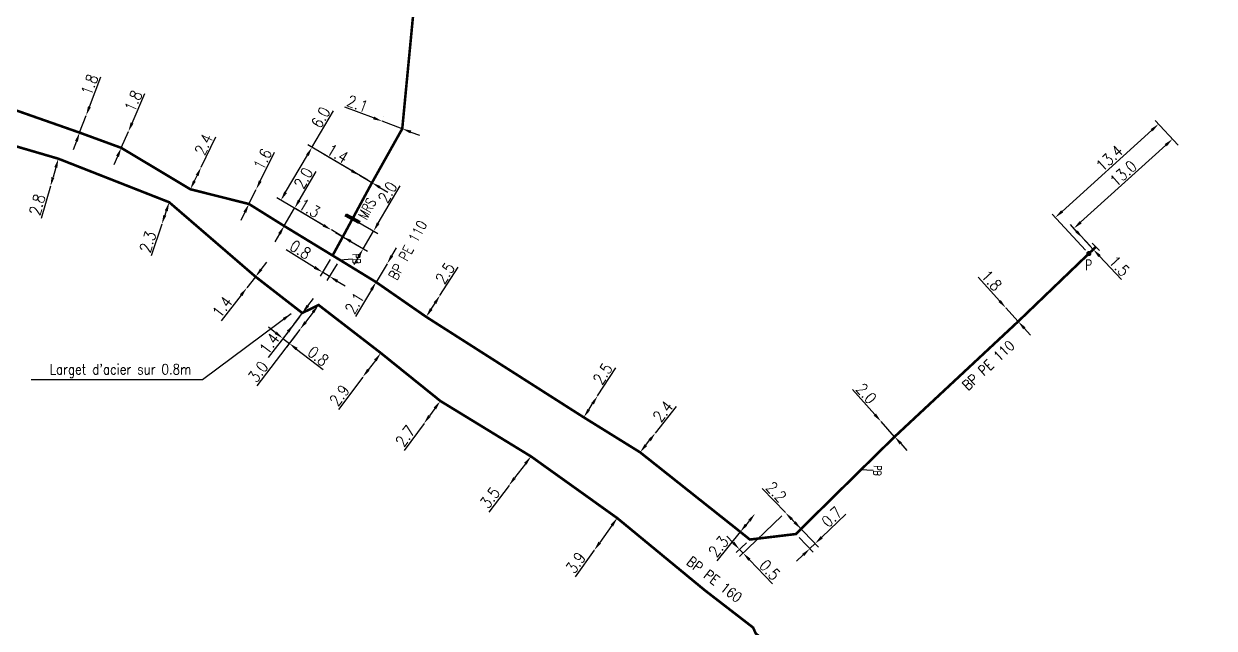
# Model space of a CAD drawing. Header units: millimetres. Extents: x 185000 to 186000, y 127990 to 129010.
# Drawn here: x 185280.4 to 185396.8, y 128293.4 to 128352.5 of the extents above; entities that cross this region are included whole.
import ezdxf
from ezdxf.enums import TextEntityAlignment as Align

# ---------------------------------------------------------------- set-up
doc = ezdxf.new("R2010")
doc.units = ezdxf.units.MM
doc.header["$PDMODE"] = 34
doc.linetypes.add('L_25_PE', pattern=[2000, 1000, 1000])
doc.layers.get('0').update_dxf_attribs({"linetype": 'CONTINUOUS'})
doc.layers.get('DEFPOINTS').update_dxf_attribs({"linetype": 'CONTINUOUS'})
for name, color, linetype in [('L_150', 1, 'CONTINUOUS'), ('L_300', 7, 'CONTINUOUS'), ('L_340', 7, 'CONTINUOUS')]:
    doc.layers.add(name, color=color, linetype=linetype)
doc.styles.add('G_ROMANS', font='ROMANS.SHX', dxfattribs={"width": 0.75})
doc.styles.get("Standard").update_dxf_attribs({"font": 'romans.shx', "width": 0.85})
doc.dimstyles.get("Standard").update_dxf_attribs({"dimtxt": 1.5, "dimasz": 1.2, "dimexe": 0.625, "dimexo": 0.625, "dimgap": 0.25, "dimtad": 1, "dimdec": 1, "dimzin": 0, "dimdsep": 46, "dimtxsty": 'Standard', "dimcen": -0.5, "dimadec": 0, "dimazin": 0, "dimtfac": 1, "dimtdec": 1, "dimtmove": 0, "dimatfit": 3, "dimfxl": 0, "dimtolj": 1, "dimtzin": 0, "dimarcsym": 0})

# ---------------------------------------------------------------- blocks, each defined once
blk = doc.blocks.new('L_340_13')
at = {"color": 0, "linetype": 'Continuous', "flags": 128}
blk.add_lwpolyline([(0, 0), (0, 1.25)], dxfattribs=at)
at = {"color": 0, "linetype": 'Continuous', "style": 'G_ROMANS', "width": 0.75}
blk.add_text('PB', height=0.75, dxfattribs=at).set_placement((0, 1.66), align=Align.MIDDLE)
at = {"color": 0, "linetype": 'Continuous', "width": 0.75, "flags": 3}
for tag, p in [('DEF_LEG', (0, -10)), ('DEF_COUP', (0, -12.5)), ('DEF_TYPE', (0, -15))]:
    blk.add_attdef(tag, text='', height=1.2, dxfattribs=at).set_placement(p, align=Align.MIDDLE)
blk = doc.blocks.new('*D411')
at = {"layer": 'DEFPOINTS', "color": 0, "linetype": 'Continuous', "transparency": 16777216}
for p in [(185364.18, 128313.64), (185364.18, 128313.64), (185365.51, 128312.15)]:
    blk.add_point(p, dxfattribs=at)
at = {"layer": 'L_150', "color": 0, "linetype": 'Continuous', "lineweight": -2, "transparency": 16777216}
for p, q in [((185363.58, 128314.31), (185361.39, 128316.76)), ((185365.51, 128312.15), (185364.18, 128313.64)), ((185366.11, 128311.48), (185366.71, 128310.81))]:
    blk.add_line(p, q, dxfattribs=at)
at = {"layer": 'L_150', "color": 0, "linetype": 'Continuous', "transparency": 16777216}
for points in [[(185363.69, 128314.41), (185363.46, 128314.21), (185364.18, 128313.64)], [(185366.22, 128311.58), (185366, 128311.38), (185365.51, 128312.15)]]:
    blk.add_solid(points, dxfattribs=at)
at = {"layer": 'L_150', "color": 0, "linetype": 'Continuous', "transparency": 16777216, "insert": (185362.74, 128316.37), "char_height": 1.125, "attachment_point": 5, "rotation": 311.8005}
blk.add_mtext('\\A1;2.0', dxfattribs=at)
blk = doc.blocks.new('*D412')
at = {"layer": 'DEFPOINTS', "color": 0, "linetype": 'Continuous', "transparency": 16777216}
for p in [(185342.11, 128312.5), (185342.11, 128312.5), (185340.62, 128310.62)]:
    blk.add_point(p, dxfattribs=at)
at = {"layer": 'L_150', "color": 0, "linetype": 'Continuous', "lineweight": -2, "transparency": 16777216}
for p, q in [((185342.11, 128312.5), (185344.18, 128315.1)), ((185341.18, 128311.33), (185341.55, 128311.8))]:
    blk.add_line(p, q, dxfattribs=at)
at = {"layer": 'L_150', "color": 0, "linetype": 'Continuous', "transparency": 16777216}
for points in [[(185341.43, 128311.89), (185341.67, 128311.7), (185342.11, 128312.5)], [(185341.06, 128311.42), (185341.3, 128311.23), (185340.62, 128310.62)]]:
    blk.add_solid(points, dxfattribs=at)
at = {"layer": 'L_150', "color": 0, "linetype": 'Continuous', "transparency": 16777216, "insert": (185342.84, 128314.62), "char_height": 1.125, "attachment_point": 5, "rotation": 51.5061}
blk.add_mtext('\\A1;2.4', dxfattribs=at)
blk = doc.blocks.new('*D413')
at = {"layer": 'DEFPOINTS', "color": 0, "linetype": 'Continuous', "transparency": 16777216}
for p in [(185336.46, 128316.14), (185336.46, 128316.14), (185335.11, 128314.04)]:
    blk.add_point(p, dxfattribs=at)
at = {"layer": 'L_150', "color": 0, "linetype": 'Continuous', "lineweight": -2, "transparency": 16777216}
for p, q in [((185336.46, 128316.14), (185338.24, 128318.89)), ((185335.6, 128314.79), (185335.98, 128315.38))]:
    blk.add_line(p, q, dxfattribs=at)
at = {"layer": 'L_150', "color": 0, "linetype": 'Continuous', "transparency": 16777216}
for points in [[(185335.85, 128315.46), (185336.1, 128315.3), (185336.46, 128316.14)], [(185335.47, 128314.87), (185335.72, 128314.71), (185335.11, 128314.04)]]:
    blk.add_solid(points, dxfattribs=at)
at = {"layer": 'L_150', "color": 0, "linetype": 'Continuous', "transparency": 16777216, "insert": (185336.96, 128318.3), "char_height": 1.125, "attachment_point": 5, "rotation": 57.2131}
blk.add_mtext('\\A1;2.5', dxfattribs=at)
blk = doc.blocks.new('*D414')
at = {"layer": 'DEFPOINTS', "color": 0, "linetype": 'Continuous', "transparency": 16777216}
for p in [(185321.05, 128325.97), (185321.05, 128325.97), (185319.7, 128323.87)]:
    blk.add_point(p, dxfattribs=at)
at = {"layer": 'L_150', "color": 0, "linetype": 'Continuous', "lineweight": -2, "transparency": 16777216}
for p, q in [((185321.05, 128325.97), (185322.83, 128328.73)), ((185320.19, 128324.63), (185320.57, 128325.22))]:
    blk.add_line(p, q, dxfattribs=at)
at = {"layer": 'L_150', "color": 0, "linetype": 'Continuous', "transparency": 16777216}
for points in [[(185320.44, 128325.3), (185320.69, 128325.13), (185321.05, 128325.97)], [(185320.06, 128324.71), (185320.32, 128324.55), (185319.7, 128323.87)]]:
    blk.add_solid(points, dxfattribs=at)
at = {"layer": 'L_150', "color": 0, "linetype": 'Continuous', "transparency": 16777216, "insert": (185321.55, 128328.14), "char_height": 1.125, "attachment_point": 5, "rotation": 57.2752}
blk.add_mtext('\\A1;2.5', dxfattribs=at)
blk = doc.blocks.new('*D418')
at = {"layer": 'DEFPOINTS', "color": 0, "linetype": 'Continuous', "transparency": 16777216}
for p in [(185315.38, 128342.98), (185315.39, 128343.01), (185317.35, 128342.24)]:
    blk.add_point(p, dxfattribs=at)
at = {"layer": 'L_150', "color": 0, "linetype": 'Continuous', "lineweight": -2, "transparency": 16777216}
for p, q in [((185314.55, 128343.33), (185311.74, 128344.39)), ((185315.55, 128343.42), (185315.56, 128343.45)), ((185317.36, 128342.27), (185315.39, 128343.01)), ((185317.51, 128342.68), (185317.52, 128342.7)), ((185318.2, 128341.95), (185319.04, 128341.63))]:
    blk.add_line(p, q, dxfattribs=at)
at = {"layer": 'L_150', "color": 0, "linetype": 'Continuous', "transparency": 16777216}
for points in [[(185314.6, 128343.47), (185314.5, 128343.19), (185315.39, 128343.01)], [(185318.25, 128342.09), (185318.15, 128341.81), (185317.36, 128342.27)]]:
    blk.add_solid(points, dxfattribs=at)
at = {"layer": 'L_150', "color": 0, "linetype": 'Continuous', "transparency": 16777216, "insert": (185312.99, 128344.72), "char_height": 1.125, "attachment_point": 5, "rotation": 339.3078}
blk.add_mtext('\\A1;2.1', dxfattribs=at)
blk = doc.blocks.new('*D458')
at = {"layer": 'DEFPOINTS', "color": 0, "linetype": 'Continuous', "transparency": 16777216}
for p in [(185286.45, 128343.57), (185286.45, 128343.57), (185285.81, 128341.89)]:
    blk.add_point(p, dxfattribs=at)
at = {"layer": 'L_150', "color": 0, "linetype": 'Continuous', "lineweight": -2, "transparency": 16777216}
for p, q in [((185286.77, 128344.42), (185287.87, 128347.36)), ((185285.81, 128341.89), (185286.45, 128343.57)), ((185285.5, 128341.05), (185285.18, 128340.2))]:
    blk.add_line(p, q, dxfattribs=at)
at = {"layer": 'L_150', "color": 0, "linetype": 'Continuous', "transparency": 16777216}
for points in [[(185286.63, 128344.47), (185286.91, 128344.36), (185286.45, 128343.57)], [(185285.36, 128341.1), (185285.64, 128340.99), (185285.81, 128341.89)]]:
    blk.add_solid(points, dxfattribs=at)
at = {"layer": 'L_150', "color": 0, "linetype": 'Continuous', "transparency": 16777216, "insert": (185286.78, 128346.57), "char_height": 1.125, "attachment_point": 5, "rotation": 69.3411}
blk.add_mtext('\\A1;1.8', dxfattribs=at)
blk = doc.blocks.new('*D459')
at = {"layer": 'DEFPOINTS', "color": 0, "linetype": 'Continuous', "transparency": 16777216}
for p in [(185290.58, 128342), (185290.58, 128342), (185289.88, 128340.4)]:
    blk.add_point(p, dxfattribs=at)
at = {"layer": 'L_150', "color": 0, "linetype": 'Continuous', "lineweight": -2, "transparency": 16777216}
for p, q in [((185290.94, 128342.83), (185292.2, 128345.71)), ((185289.88, 128340.4), (185290.58, 128342)), ((185289.52, 128339.57), (185289.16, 128338.75))]:
    blk.add_line(p, q, dxfattribs=at)
at = {"layer": 'L_150', "color": 0, "linetype": 'Continuous', "transparency": 16777216}
for points in [[(185290.8, 128342.89), (185291.08, 128342.77), (185290.58, 128342)], [(185289.38, 128339.63), (185289.66, 128339.51), (185289.88, 128340.4)]]:
    blk.add_solid(points, dxfattribs=at)
at = {"layer": 'L_150', "color": 0, "linetype": 'Continuous', "transparency": 16777216, "insert": (185291.06, 128344.98), "char_height": 1.125, "attachment_point": 5, "rotation": 66.4098}
blk.add_mtext('\\A1;1.8', dxfattribs=at)
blk = doc.blocks.new('*D460')
at = {"layer": 'DEFPOINTS', "color": 0, "linetype": 'Continuous', "transparency": 16777216}
for p in [(185303.07, 128336.34), (185303.07, 128336.34), (185302.37, 128334.91)]:
    blk.add_point(p, dxfattribs=at)
at = {"layer": 'L_150', "color": 0, "linetype": 'Continuous', "lineweight": -2, "transparency": 16777216}
for p, q in [((185303.47, 128337.15), (185304.87, 128339.97)), ((185302.37, 128334.91), (185303.07, 128336.34)), ((185301.97, 128334.1), (185301.57, 128333.29))]:
    blk.add_line(p, q, dxfattribs=at)
at = {"layer": 'L_150', "color": 0, "linetype": 'Continuous', "transparency": 16777216}
for points in [[(185303.34, 128337.21), (185303.61, 128337.08), (185303.07, 128336.34)], [(185301.83, 128334.17), (185302.1, 128334.03), (185302.37, 128334.91)]]:
    blk.add_solid(points, dxfattribs=at)
at = {"layer": 'L_150', "color": 0, "linetype": 'Continuous', "transparency": 16777216, "insert": (185303.7, 128339.29), "char_height": 1.125, "attachment_point": 5, "rotation": 63.704}
blk.add_mtext('\\A1;1.6', dxfattribs=at)
blk = doc.blocks.new('*D464')
at = {"layer": 'DEFPOINTS', "color": 0, "linetype": 'Continuous', "transparency": 16777216}
for p in [(185283.73, 128339.34), (185282.96, 128336.65), (185282.96, 128336.65)]:
    blk.add_point(p, dxfattribs=at)
at = {"layer": 'L_150', "color": 0, "linetype": 'Continuous', "lineweight": -2, "transparency": 16777216}
for p, q in [((185283.48, 128338.48), (185283.21, 128337.52)), ((185282.96, 128336.65), (185282.05, 128333.5))]:
    blk.add_line(p, q, dxfattribs=at)
at = {"layer": 'L_150', "color": 0, "linetype": 'Continuous', "transparency": 16777216}
for points in [[(185283.34, 128338.52), (185283.63, 128338.44), (185283.73, 128339.34)], [(185283.06, 128337.56), (185283.35, 128337.48), (185282.96, 128336.65)]]:
    blk.add_solid(points, dxfattribs=at)
at = {"layer": 'L_150', "color": 0, "linetype": 'Continuous', "transparency": 16777216, "insert": (185281.66, 128334.85), "char_height": 1.125, "attachment_point": 5, "rotation": 73.9582}
blk.add_mtext('\\A1;2.8', dxfattribs=at)
blk = doc.blocks.new('*D465')
at = {"layer": 'DEFPOINTS', "color": 0, "linetype": 'Continuous', "transparency": 16777216}
for p in [(185294.57, 128335.08), (185293.85, 128332.95), (185293.85, 128332.95)]:
    blk.add_point(p, dxfattribs=at)
at = {"layer": 'L_150', "color": 0, "linetype": 'Continuous', "lineweight": -2, "transparency": 16777216}
for p, q in [((185294.28, 128334.23), (185294.14, 128333.8)), ((185293.85, 128332.95), (185292.81, 128329.84))]:
    blk.add_line(p, q, dxfattribs=at)
at = {"layer": 'L_150', "color": 0, "linetype": 'Continuous', "transparency": 16777216}
for points in [[(185294.14, 128334.28), (185294.43, 128334.18), (185294.57, 128335.08)], [(185294, 128333.85), (185294.28, 128333.75), (185293.85, 128332.95)]]:
    blk.add_solid(points, dxfattribs=at)
at = {"layer": 'L_150', "color": 0, "linetype": 'Continuous', "transparency": 16777216, "insert": (185292.48, 128331.21), "char_height": 1.125, "attachment_point": 5, "rotation": 71.4295}
blk.add_mtext('\\A1;2.3', dxfattribs=at)
blk = doc.blocks.new('*D466')
at = {"layer": 'DEFPOINTS', "color": 0, "linetype": 'Continuous', "transparency": 16777216}
for p in [(185309.18, 128325.03), (185307.36, 128322.65), (185307.36, 128322.65)]:
    blk.add_point(p, dxfattribs=at)
at = {"layer": 'L_150', "color": 0, "linetype": 'Continuous', "lineweight": -2, "transparency": 16777216}
for p, q in [((185308.64, 128324.32), (185307.91, 128323.36)), ((185307.36, 128322.65), (185303.15, 128317.11))]:
    blk.add_line(p, q, dxfattribs=at)
at = {"layer": 'L_150', "color": 0, "linetype": 'Continuous', "transparency": 16777216}
for points in [[(185308.52, 128324.41), (185308.75, 128324.23), (185309.18, 128325.03)], [(185307.79, 128323.45), (185308.03, 128323.27), (185307.36, 128322.65)]]:
    blk.add_solid(points, dxfattribs=at)
at = {"layer": 'L_150', "color": 0, "linetype": 'Continuous', "transparency": 16777216, "insert": (185303.27, 128318.51), "char_height": 1.125, "attachment_point": 5, "rotation": 52.7272}
blk.add_mtext('\\A1;3.0', dxfattribs=at)
blk = doc.blocks.new('*D467')
at = {"layer": 'DEFPOINTS', "color": 0, "linetype": 'Continuous', "transparency": 16777216}
for p in [(185315.27, 128320.33), (185313.5, 128317.98), (185313.5, 128317.98)]:
    blk.add_point(p, dxfattribs=at)
at = {"layer": 'L_150', "color": 0, "linetype": 'Continuous', "lineweight": -2, "transparency": 16777216}
for p, q in [((185314.73, 128319.61), (185314.04, 128318.7)), ((185313.5, 128317.98), (185311.12, 128314.82))]:
    blk.add_line(p, q, dxfattribs=at)
at = {"layer": 'L_150', "color": 0, "linetype": 'Continuous', "transparency": 16777216}
for points in [[(185314.61, 128319.7), (185314.85, 128319.52), (185315.27, 128320.33)], [(185313.92, 128318.79), (185314.16, 128318.61), (185313.5, 128317.98)]]:
    blk.add_solid(points, dxfattribs=at)
at = {"layer": 'L_150', "color": 0, "linetype": 'Continuous', "transparency": 16777216, "insert": (185311.22, 128316.2), "char_height": 1.125, "attachment_point": 5, "rotation": 52.9761}
blk.add_mtext('\\A1;2.9', dxfattribs=at)
blk = doc.blocks.new('*D468')
at = {"layer": 'DEFPOINTS', "color": 0, "linetype": 'Continuous', "transparency": 16777216}
for p in [(185321.09, 128315.64), (185319.49, 128313.45), (185319.49, 128313.45)]:
    blk.add_point(p, dxfattribs=at)
at = {"layer": 'L_150', "color": 0, "linetype": 'Continuous', "lineweight": -2, "transparency": 16777216}
for p, q in [((185320.56, 128314.91), (185320.02, 128314.18)), ((185319.49, 128313.45), (185317.56, 128310.81))]:
    blk.add_line(p, q, dxfattribs=at)
at = {"layer": 'L_150', "color": 0, "linetype": 'Continuous', "transparency": 16777216}
for points in [[(185320.43, 128315), (185320.68, 128314.82), (185321.09, 128315.64)], [(185319.9, 128314.27), (185320.15, 128314.09), (185319.49, 128313.45)]]:
    blk.add_solid(points, dxfattribs=at)
at = {"layer": 'L_150', "color": 0, "linetype": 'Continuous', "transparency": 16777216, "insert": (185317.66, 128312.21), "char_height": 1.125, "attachment_point": 5, "rotation": 53.887}
blk.add_mtext('\\A1;2.7', dxfattribs=at)
blk = doc.blocks.new('*D469')
at = {"layer": 'DEFPOINTS', "color": 0, "linetype": 'Continuous', "transparency": 16777216}
for p in [(185338.38, 128304.19), (185336.14, 128301.06), (185336.14, 128301.06)]:
    blk.add_point(p, dxfattribs=at)
at = {"layer": 'L_150', "color": 0, "linetype": 'Continuous', "lineweight": -2, "transparency": 16777216}
for p, q in [((185337.86, 128303.46), (185336.67, 128301.79)), ((185336.14, 128301.06), (185334.26, 128298.44))]:
    blk.add_line(p, q, dxfattribs=at)
at = {"layer": 'L_150', "color": 0, "linetype": 'Continuous', "transparency": 16777216}
for points in [[(185337.74, 128303.55), (185337.98, 128303.37), (185338.38, 128304.19)], [(185336.54, 128301.88), (185336.79, 128301.71), (185336.14, 128301.06)]]:
    blk.add_solid(points, dxfattribs=at)
at = {"layer": 'L_150', "color": 0, "linetype": 'Continuous', "transparency": 16777216, "insert": (185334.33, 128299.82), "char_height": 1.125, "attachment_point": 5, "rotation": 54.3575}
blk.add_mtext('\\A1;3.9', dxfattribs=at)
blk = doc.blocks.new('*D470')
at = {"layer": 'DEFPOINTS', "color": 0, "linetype": 'Continuous', "transparency": 16777216}
for p in [(185329.95, 128310.22), (185327.8, 128307.39), (185327.8, 128307.39)]:
    blk.add_point(p, dxfattribs=at)
at = {"layer": 'L_150', "color": 0, "linetype": 'Continuous', "lineweight": -2, "transparency": 16777216}
for p, q in [((185329.4, 128309.51), (185328.34, 128308.11)), ((185327.8, 128307.39), (185325.82, 128304.78))]:
    blk.add_line(p, q, dxfattribs=at)
at = {"layer": 'L_150', "color": 0, "linetype": 'Continuous', "transparency": 16777216}
for points in [[(185329.28, 128309.6), (185329.52, 128309.41), (185329.95, 128310.22)], [(185328.22, 128308.2), (185328.46, 128308.02), (185327.8, 128307.39)]]:
    blk.add_solid(points, dxfattribs=at)
at = {"layer": 'L_150', "color": 0, "linetype": 'Continuous', "transparency": 16777216, "insert": (185325.94, 128306.18), "char_height": 1.125, "attachment_point": 5, "rotation": 52.7975}
blk.add_mtext('\\A1;3.5', dxfattribs=at)
blk = doc.blocks.new('*D503')
at = {"layer": 'DEFPOINTS', "color": 0, "linetype": 'Continuous', "transparency": 16777216}
for p in [(185392.68, 128341.26), (185393.56, 128340.31), (185384.93, 128330.47)]:
    blk.add_point(p, dxfattribs=at)
at = {"layer": 'L_340', "color": 0, "linetype": 'Continuous', "lineweight": -2, "transparency": 16777216}
for p, q in [((185393.25, 128340.65), (185392.36, 128341.6)), ((185383.7, 128333.13), (185392.02, 128340.66)), ((185384.62, 128330.82), (185382.71, 128332.87))]:
    blk.add_line(p, q, dxfattribs=at)
at = {"layer": 'L_340', "color": 0, "linetype": 'Continuous', "transparency": 16777216}
for points in [[(185391.92, 128340.77), (185392.12, 128340.54), (185392.68, 128341.26)], [(185383.6, 128333.24), (185383.8, 128333.01), (185383.03, 128332.52)]]:
    blk.add_solid(points, dxfattribs=at)
at = {"layer": 'L_340', "color": 0, "linetype": 'Continuous', "transparency": 16777216, "insert": (185387.86, 128337.9), "char_height": 1.125, "attachment_point": 5, "rotation": 42.1585}
blk.add_mtext('\\A1;13.0', dxfattribs=at)
blk = doc.blocks.new('*D504')
at = {"layer": 'DEFPOINTS', "color": 0, "linetype": 'Continuous', "transparency": 16777216}
for p in [(185376.38, 128324.75), (185376.38, 128324.75), (185377.59, 128323.42)]:
    blk.add_point(p, dxfattribs=at)
at = {"layer": 'L_150', "color": 0, "linetype": 'Continuous', "lineweight": -2, "transparency": 16777216}
for p, q in [((185375.78, 128325.42), (185373.68, 128327.76)), ((185377.59, 128323.42), (185376.38, 128324.75)), ((185378.19, 128322.75), (185378.79, 128322.08))]:
    blk.add_line(p, q, dxfattribs=at)
at = {"layer": 'L_150', "color": 0, "linetype": 'Continuous', "transparency": 16777216}
for points in [[(185375.89, 128325.52), (185375.67, 128325.32), (185376.38, 128324.75)], [(185378.3, 128322.85), (185378.08, 128322.65), (185377.59, 128323.42)]]:
    blk.add_solid(points, dxfattribs=at)
at = {"layer": 'L_150', "color": 0, "linetype": 'Continuous', "transparency": 16777216, "insert": (185374.99, 128327.43), "char_height": 1.125, "attachment_point": 5, "rotation": 311.9869}
blk.add_mtext('\\A1;1.8', dxfattribs=at)
blk = doc.blocks.new('*D816')
at = {"layer": 'DEFPOINTS', "color": 0, "linetype": 'Continuous', "transparency": 16777216}
for p in [(185315.88, 128329.07), (185315.88, 128329.07), (185314.8, 128327.27)]:
    blk.add_point(p, dxfattribs=at)
at = {"layer": 'L_150', "color": 0, "linetype": 'Continuous', "lineweight": -2, "transparency": 16777216}
for p, q in [((185316.34, 128329.85), (185316.81, 128330.62)), ((185315.88, 128329.07), (185314.8, 128327.27)), ((185314.34, 128326.5), (185312.79, 128323.92))]:
    blk.add_line(p, q, dxfattribs=at)
at = {"layer": 'L_150', "color": 0, "linetype": 'Continuous', "transparency": 16777216}
for points in [[(185316.21, 128329.92), (185316.47, 128329.77), (185315.88, 128329.07)], [(185314.21, 128326.58), (185314.47, 128326.42), (185314.8, 128327.27)]]:
    blk.add_solid(points, dxfattribs=at)
at = {"layer": 'L_150', "color": 0, "linetype": 'Continuous', "transparency": 16777216, "insert": (185312.69, 128325.21), "char_height": 1.125, "attachment_point": 5, "rotation": 59.064}
blk.add_mtext('\\A1;2.1', dxfattribs=at)
blk = doc.blocks.new('*D817')
at = {"layer": 'DEFPOINTS', "color": 0, "linetype": 'Continuous', "transparency": 16777216}
for p in [(185306.83, 128334.49), (185306.83, 128334.49), (185305.81, 128332.76)]:
    blk.add_point(p, dxfattribs=at)
at = {"layer": 'L_150', "color": 0, "linetype": 'Continuous', "lineweight": -2, "transparency": 16777216}
for p, q in [((185307.28, 128335.26), (185308.95, 128338.09)), ((185305.81, 128332.76), (185306.83, 128334.49)), ((185305.36, 128331.99), (185304.9, 128331.21))]:
    blk.add_line(p, q, dxfattribs=at)
at = {"layer": 'L_150', "color": 0, "linetype": 'Continuous', "transparency": 16777216}
for points in [[(185307.16, 128335.34), (185307.41, 128335.19), (185306.83, 128334.49)], [(185305.23, 128332.06), (185305.49, 128331.91), (185305.81, 128332.76)]]:
    blk.add_solid(points, dxfattribs=at)
at = {"layer": 'L_150', "color": 0, "linetype": 'Continuous', "transparency": 16777216, "insert": (185307.7, 128337.44), "char_height": 1.125, "attachment_point": 5, "rotation": 59.5169}
blk.add_mtext('\\A1;2.0', dxfattribs=at)
blk = doc.blocks.new('*D818')
at = {"layer": 'DEFPOINTS', "color": 0, "linetype": 'Continuous', "transparency": 16777216}
for p in [(185307.58, 128324.25), (185307.36, 128322.65), (185306.32, 128321.27)]:
    blk.add_point(p, dxfattribs=at)
at = {"layer": 'L_150', "color": 0, "linetype": 'Continuous', "lineweight": -2, "transparency": 16777216}
for p, q in [((185307.3, 128323.87), (185305.41, 128321.39)), ((185304.98, 128322.31), (185304.27, 128322.87)), ((185307.08, 128322.27), (185306.04, 128320.9)), ((185305.69, 128321.76), (185306.32, 128321.27)), ((185307.03, 128320.72), (185309.62, 128318.71))]:
    blk.add_line(p, q, dxfattribs=at)
at = {"layer": 'L_150', "color": 0, "linetype": 'Continuous', "transparency": 16777216}
for points in [[(185305.08, 128322.43), (185304.89, 128322.2), (185305.69, 128321.76)], [(185307.12, 128320.84), (185306.94, 128320.6), (185306.32, 128321.27)]]:
    blk.add_solid(points, dxfattribs=at)
at = {"layer": 'L_150', "color": 0, "linetype": 'Continuous', "transparency": 16777216, "insert": (185309.14, 128320.03), "char_height": 1.125, "attachment_point": 5, "rotation": 322.0967}
blk.add_mtext('\\A1;0.8', dxfattribs=at)
blk = doc.blocks.new('L_340_07')
at = {"color": 0, "linetype": 'Continuous', "const_width": 0.25, "flags": 128}
blk.add_lwpolyline([(0, 0), (0.35, 0)], dxfattribs=at)
at = {"color": 0, "linetype": 'Continuous', "flags": 128}
blk.add_lwpolyline([(0.35, -0.5), (0.35, 0.5)], dxfattribs=at)
at = {"color": 0, "linetype": 'Continuous', "width": 0.75, "flags": 3}
for tag, p in [('DEF_LEG', (0.72, -3.47)), ('DEF_COUP', (0.72, -5.97)), ('DEF_TYPE', (0.72, -8.47))]:
    blk.add_attdef(tag, text='', height=1.2, dxfattribs=at).set_placement(p, align=Align.MIDDLE)
blk = doc.blocks.new('*D54')
at = {"layer": 'DEFPOINTS', "color": 0, "linetype": 'Continuous', "transparency": 16777216}
for p in [(185391.32, 128342.73), (185393.56, 128340.31), (185384.5, 128330.06)]:
    blk.add_point(p, dxfattribs=at)
at = {"layer": 'L_300', "color": 0, "linetype": 'Continuous', "lineweight": -2, "transparency": 16777216}
for p, q in [((185381.89, 128334.19), (185390.65, 128342.13)), ((185393.25, 128340.65), (185391, 128343.07)), ((185384.18, 128330.4), (185380.9, 128333.93))]:
    blk.add_line(p, q, dxfattribs=at)
at = {"layer": 'L_300', "color": 0, "linetype": 'Continuous', "transparency": 16777216}
for points in [[(185390.55, 128342.24), (185390.75, 128342.02), (185391.32, 128342.73)], [(185381.79, 128334.3), (185381.99, 128334.08), (185381.22, 128333.59)]]:
    blk.add_solid(points, dxfattribs=at)
at = {"layer": 'L_300', "color": 0, "linetype": 'Continuous', "transparency": 16777216, "insert": (185386.51, 128339.39), "char_height": 1.125, "attachment_point": 5, "rotation": 42.1585}
blk.add_mtext('\\A1;13.4', dxfattribs=at)
blk = doc.blocks.new('L_300_12')
at = {"color": 0, "linetype": 'Continuous', "const_width": 0.248, "flags": 128}
blk.add_lwpolyline([(-0.13, 0, 1), (0.13, 0, 1)], format="xyb", close=True, dxfattribs=at)
at = {"linetype": 'Continuous', "style": 'G_ROMANS', "width": 0.75}
blk.add_attdef('P', text='', height=1, dxfattribs=at).set_placement((0, 1.33), align=Align.MIDDLE_CENTER)
at = {"color": 0, "linetype": 'Continuous', "width": 0.75, "flags": 3}
for tag, p in [('DEF_LEG', (0, -5)), ('DEF_COUP', (0, -7.5)), ('DEF_TYPE', (0, -10))]:
    blk.add_attdef(tag, text='', height=1.2, dxfattribs=at).set_placement(p, align=Align.MIDDLE)
blk = doc.blocks.new('*D295')
at = {"layer": 'DEFPOINTS', "color": 0, "linetype": 'Continuous', "transparency": 16777216}
for p in [(185297.69, 128338.5), (185297.69, 128338.5), (185296.64, 128336.35)]:
    blk.add_point(p, dxfattribs=at)
at = {"layer": 'L_150', "color": 0, "linetype": 'Continuous', "lineweight": -2, "transparency": 16777216}
for p, q in [((185297.69, 128338.5), (185299.14, 128341.49)), ((185297.03, 128337.16), (185297.29, 128337.7))]:
    blk.add_line(p, q, dxfattribs=at)
at = {"layer": 'L_150', "color": 0, "linetype": 'Continuous', "transparency": 16777216}
for points in [[(185297.16, 128337.76), (185297.43, 128337.63), (185297.69, 128338.5)], [(185296.9, 128337.22), (185297.17, 128337.09), (185296.64, 128336.35)]]:
    blk.add_solid(points, dxfattribs=at)
at = {"layer": 'L_150', "color": 0, "linetype": 'Continuous', "transparency": 16777216, "insert": (185297.94, 128340.73), "char_height": 1.125, "attachment_point": 5, "rotation": 64.048}
blk.add_mtext('\\A1;2.4', dxfattribs=at)
blk = doc.blocks.new('*D296')
at = {"layer": 'DEFPOINTS', "color": 0, "linetype": 'Continuous', "transparency": 16777216}
for p in [(185314.4, 128336.99), (185305.49, 128335.27), (185310.43, 128332.37)]:
    blk.add_point(p, dxfattribs=at)
at = {"layer": 'L_150', "color": 0, "linetype": 'Continuous', "lineweight": -2, "transparency": 16777216}
for p, q in [((185308.53, 128340.45), (185310.63, 128344.01)), ((185305.95, 128336.05), (185308.08, 128339.67)), ((185314, 128337.23), (185308.13, 128340.68)), ((185310.02, 128332.61), (185305.09, 128335.51))]:
    blk.add_line(p, q, dxfattribs=at)
at = {"layer": 'L_150', "color": 0, "linetype": 'Continuous', "transparency": 16777216}
for points in [[(185307.95, 128339.75), (185308.21, 128339.59), (185308.53, 128340.45)], [(185305.82, 128336.13), (185306.08, 128335.97), (185305.49, 128335.27)]]:
    blk.add_solid(points, dxfattribs=at)
at = {"layer": 'L_150', "color": 0, "linetype": 'Continuous', "transparency": 16777216, "insert": (185309.39, 128343.38), "char_height": 1.125, "attachment_point": 5, "rotation": 59.5169}
blk.add_mtext('\\A1;6.0', dxfattribs=at)
blk = doc.blocks.new('*D297')
at = {"layer": 'DEFPOINTS', "color": 0, "linetype": 'Continuous', "transparency": 16777216}
for p in [(185313.19, 128337.7), (185313.19, 128337.7), (185314.4, 128336.99)]:
    blk.add_point(p, dxfattribs=at)
at = {"layer": 'L_150', "color": 0, "linetype": 'Continuous', "lineweight": -2, "transparency": 16777216}
for p, q in [((185312.42, 128338.16), (185309.67, 128339.78)), ((185314.4, 128336.99), (185313.19, 128337.7)), ((185315.18, 128336.53), (185315.95, 128336.08))]:
    blk.add_line(p, q, dxfattribs=at)
at = {"layer": 'L_150', "color": 0, "linetype": 'Continuous', "transparency": 16777216}
for points in [[(185312.49, 128338.29), (185312.34, 128338.03), (185313.19, 128337.7)], [(185315.25, 128336.66), (185315.1, 128336.41), (185314.4, 128336.99)]]:
    blk.add_solid(points, dxfattribs=at)
at = {"layer": 'L_150', "color": 0, "linetype": 'Continuous', "transparency": 16777216, "insert": (185311.04, 128339.84), "char_height": 1.125, "attachment_point": 5, "rotation": 329.5169}
blk.add_mtext('\\A1;1.4', dxfattribs=at)
blk = doc.blocks.new('*D298')
at = {"layer": 'DEFPOINTS', "color": 0, "linetype": 'Continuous', "transparency": 16777216}
for p in [(185310.43, 128332.37), (185310.43, 128332.37), (185311.55, 128331.71)]:
    blk.add_point(p, dxfattribs=at)
at = {"layer": 'L_150', "color": 0, "linetype": 'Continuous', "lineweight": -2, "transparency": 16777216}
for p, q in [((185309.65, 128332.82), (185306.94, 128334.42)), ((185311.55, 128331.71), (185310.43, 128332.37)), ((185312.32, 128331.25), (185313.1, 128330.8))]:
    blk.add_line(p, q, dxfattribs=at)
at = {"layer": 'L_150', "color": 0, "linetype": 'Continuous', "transparency": 16777216}
for points in [[(185309.73, 128332.95), (185309.58, 128332.7), (185310.43, 128332.37)], [(185312.4, 128331.38), (185312.25, 128331.12), (185311.55, 128331.71)]]:
    blk.add_solid(points, dxfattribs=at)
at = {"layer": 'L_150', "color": 0, "linetype": 'Continuous', "transparency": 16777216, "insert": (185308.29, 128334.5), "char_height": 1.125, "attachment_point": 5, "rotation": 329.5169}
blk.add_mtext('\\A1;1.3', dxfattribs=at)
blk = doc.blocks.new('*D299')
at = {"layer": 'DEFPOINTS', "color": 0, "linetype": 'Continuous', "transparency": 16777216}
for p in [(185312.5, 128333.47), (185310.43, 128332.37), (185313.54, 128330.53)]:
    blk.add_point(p, dxfattribs=at)
at = {"layer": 'L_340', "color": 0, "linetype": 'Continuous', "lineweight": -2, "transparency": 16777216}
for p, q in [((185315.01, 128333.03), (185317.17, 128336.69)), ((185312.9, 128333.23), (185314.96, 128332.02)), ((185310.83, 128332.13), (185313.95, 128330.3)), ((185313.54, 128330.53), (185314.56, 128332.26)), ((185313.09, 128329.76), (185312.63, 128328.98))]:
    blk.add_line(p, q, dxfattribs=at)
at = {"layer": 'L_340', "color": 0, "linetype": 'Continuous', "transparency": 16777216}
for points in [[(185314.88, 128333.11), (185315.14, 128332.96), (185314.56, 128332.26)], [(185312.96, 128329.83), (185313.21, 128329.68), (185313.54, 128330.53)]]:
    blk.add_solid(points, dxfattribs=at)
at = {"layer": 'L_340', "color": 0, "linetype": 'Continuous', "transparency": 16777216, "insert": (185315.92, 128336.05), "char_height": 1.125, "attachment_point": 5, "rotation": 59.5169}
blk.add_mtext('\\A1;2.0', dxfattribs=at)
blk = doc.blocks.new('L_340_18')
at = {"linetype": 'Continuous'}
blk.add_hatch(color=0, dxfattribs=at).paths.add_polyline_path([(0.12, 0.75), (-0.12, 0.75), (-0.12, -0.75), (0.12, -0.75)])
at = {"color": 0, "linetype": 'Continuous'}
blk.add_lwpolyline([(-0.12, 0.75), (0.12, 0.75), (0.12, -0.75), (-0.12, -0.75)], close=True, dxfattribs=at)
at = {"color": 0, "linetype": 'Continuous', "width": 0.75}
for tag, height, flags, p in [('MRS', 1, 8, (0, 2.18)), ('DEF_LEG', 1.2, 3, (0, -5)), ('DEF_COUP', 1.2, 3, (0, -7.5)), ('DEF_TYPE', 1.2, 3, (0, -10))]:
    blk.add_attdef(tag, text='', height=height, dxfattribs=dict(at, flags=flags)).set_placement(p, align=Align.MIDDLE)
blk = doc.blocks.new('*D300')
at = {"layer": 'DEFPOINTS', "color": 0, "linetype": 'Continuous', "transparency": 16777216}
for p in [(185310.55, 128329.87), (185311.24, 128329.45), (185309.56, 128328.24)]:
    blk.add_point(p, dxfattribs=at)
at = {"layer": 'L_340', "color": 0, "linetype": 'Continuous', "lineweight": -2, "transparency": 16777216}
for p, q in [((185308.79, 128328.71), (185306, 128330.42)), ((185310.31, 128329.47), (185309.32, 128327.84)), ((185310.24, 128327.83), (185309.56, 128328.24)), ((185310.99, 128329.05), (185310, 128327.43)), ((185311.01, 128327.36), (185311.78, 128326.89))]:
    blk.add_line(p, q, dxfattribs=at)
at = {"layer": 'L_340', "color": 0, "linetype": 'Continuous', "transparency": 16777216}
for points in [[(185308.87, 128328.84), (185308.71, 128328.58), (185309.56, 128328.24)], [(185311.09, 128327.49), (185310.93, 128327.23), (185310.24, 128327.83)]]:
    blk.add_solid(points, dxfattribs=at)
at = {"layer": 'L_340', "color": 0, "linetype": 'Continuous', "transparency": 16777216, "insert": (185307.4, 128330.44), "char_height": 1.125, "attachment_point": 5, "rotation": 328.5813}
blk.add_mtext('\\A1;0.8', dxfattribs=at)
blk = doc.blocks.new('*D305')
at = {"layer": 'DEFPOINTS', "color": 0, "linetype": 'Continuous', "transparency": 16777216}
for p in [(185351.87, 128304.63), (185351.87, 128304.63), (185350.42, 128302.84)]:
    blk.add_point(p, dxfattribs=at)
at = {"layer": 'L_150', "color": 0, "linetype": 'Continuous', "lineweight": -2, "transparency": 16777216}
for p, q in [((185351.3, 128303.93), (185350.99, 128303.54)), ((185350.42, 128302.84), (185348.11, 128300.01))]:
    blk.add_line(p, q, dxfattribs=at)
at = {"layer": 'L_150', "color": 0, "linetype": 'Continuous', "transparency": 16777216}
for points in [[(185350.87, 128303.64), (185351.1, 128303.45), (185350.42, 128302.84)], [(185351.19, 128304.02), (185351.42, 128303.84), (185351.87, 128304.63)]]:
    blk.add_solid(points, dxfattribs=at)
at = {"layer": 'L_150', "color": 0, "linetype": 'Continuous', "transparency": 16777216, "insert": (185348.28, 128301.41), "char_height": 1.125, "attachment_point": 5, "rotation": 50.8345}
blk.add_mtext('\\A1;2.3', dxfattribs=at)
blk = doc.blocks.new('*D306')
at = {"layer": 'DEFPOINTS', "color": 0, "linetype": 'Continuous', "transparency": 16777216}
for p in [(185354.83, 128304.72), (185351.35, 128302.09), (185350.34, 128301.13)]:
    blk.add_point(p, dxfattribs=at)
at = {"layer": 'L_150', "color": 0, "linetype": 'Continuous', "lineweight": -2, "transparency": 16777216}
for p, q in [((185354.49, 128304.4), (185350.35, 128300.44)), ((185349.72, 128301.78), (185349.1, 128302.43)), ((185351.01, 128301.77), (185350, 128300.81)), ((185350.34, 128301.13), (185350.69, 128300.77)), ((185351.31, 128300.12), (185353.57, 128297.75))]:
    blk.add_line(p, q, dxfattribs=at)
at = {"layer": 'L_150', "color": 0, "linetype": 'Continuous', "transparency": 16777216}
for points in [[(185349.83, 128301.88), (185349.61, 128301.68), (185350.34, 128301.13)], [(185351.42, 128300.22), (185351.2, 128300.01), (185350.69, 128300.77)]]:
    blk.add_solid(points, dxfattribs=at)
at = {"layer": 'L_150', "color": 0, "linetype": 'Continuous', "transparency": 16777216, "insert": (185353.3, 128299.12), "char_height": 1.125, "attachment_point": 5, "rotation": 313.6772}
blk.add_mtext('\\A1;0.5', dxfattribs=at)
blk = doc.blocks.new('*D307')
at = {"layer": 'DEFPOINTS', "color": 0, "linetype": 'Continuous', "transparency": 16777216}
for p in [(185354.83, 128304.72), (185354.83, 128304.72), (185356.35, 128303.13)]:
    blk.add_point(p, dxfattribs=at)
at = {"layer": 'L_150', "color": 0, "linetype": 'Continuous', "lineweight": -2, "transparency": 16777216}
for p, q in [((185354.83, 128304.72), (185352.57, 128307.09)), ((185355.73, 128303.78), (185355.45, 128304.07))]:
    blk.add_line(p, q, dxfattribs=at)
at = {"layer": 'L_150', "color": 0, "linetype": 'Continuous', "transparency": 16777216}
for points in [[(185355.56, 128304.17), (185355.34, 128303.97), (185354.83, 128304.72)], [(185355.84, 128303.88), (185355.62, 128303.68), (185356.35, 128303.13)]]:
    blk.add_solid(points, dxfattribs=at)
at = {"layer": 'L_150', "color": 0, "linetype": 'Continuous', "transparency": 16777216, "insert": (185353.93, 128306.75), "char_height": 1.125, "attachment_point": 5, "rotation": 313.6772}
blk.add_mtext('\\A1;2.2', dxfattribs=at)
blk = doc.blocks.new('*D308')
at = {"layer": 'DEFPOINTS', "color": 0, "linetype": 'Continuous', "transparency": 16777216}
for p in [(185354.83, 128304.72), (185355.86, 128302.63), (185357.73, 128301.69)]:
    blk.add_point(p, dxfattribs=at)
at = {"layer": 'L_150', "color": 0, "linetype": 'Continuous', "lineweight": -2, "transparency": 16777216}
for p, q in [((185355.15, 128304.38), (185358.05, 128301.35)), ((185358.38, 128302.31), (185360.75, 128304.57)), ((185356.18, 128302.29), (185357.54, 128300.87)), ((185357.22, 128301.2), (185357.73, 128301.69)), ((185356.57, 128300.58), (185355.92, 128299.96))]:
    blk.add_line(p, q, dxfattribs=at)
at = {"layer": 'L_150', "color": 0, "linetype": 'Continuous', "transparency": 16777216}
for points in [[(185358.27, 128302.42), (185358.48, 128302.2), (185357.73, 128301.69)], [(185356.47, 128300.69), (185356.67, 128300.47), (185357.22, 128301.2)]]:
    blk.add_solid(points, dxfattribs=at)
at = {"layer": 'L_150', "color": 0, "linetype": 'Continuous', "transparency": 16777216, "insert": (185359.37, 128304.3), "char_height": 1.125, "attachment_point": 5, "rotation": 43.6772}
blk.add_mtext('\\A1;0.7', dxfattribs=at)
blk = doc.blocks.new('*D309')
at = {"layer": 'DEFPOINTS', "color": 0, "linetype": 'Continuous', "transparency": 16777216}
for p in [(185383.91, 128331.57), (185383.91, 128331.57), (185384.93, 128330.47)]:
    blk.add_point(p, dxfattribs=at)
at = {"layer": 'L_340', "color": 0, "linetype": 'Continuous', "lineweight": -2, "transparency": 16777216}
for p, q in [((185383.3, 128332.23), (185382.69, 128332.89)), ((185383.91, 128331.57), (185384.93, 128330.47)), ((185385.55, 128329.81), (185387.69, 128327.51))]:
    blk.add_line(p, q, dxfattribs=at)
at = {"layer": 'L_340', "color": 0, "linetype": 'Continuous', "transparency": 16777216}
for points in [[(185383.41, 128332.33), (185383.19, 128332.13), (185383.91, 128331.57)], [(185385.66, 128329.92), (185385.44, 128329.71), (185384.93, 128330.47)]]:
    blk.add_solid(points, dxfattribs=at)
at = {"layer": 'L_340', "color": 0, "linetype": 'Continuous', "transparency": 16777216, "insert": (185387.47, 128328.84), "char_height": 1.125, "attachment_point": 5, "rotation": 312.8842}
blk.add_mtext('\\A1;1.5', dxfattribs=at)
blk = doc.blocks.new('*D311')
at = {"layer": 'DEFPOINTS', "color": 0, "linetype": 'Continuous', "transparency": 16777216}
for p in [(185307.58, 128324.25), (185306.74, 128323.13), (185306.74, 128323.13)]:
    blk.add_point(p, dxfattribs=at)
at = {"layer": 'L_150', "color": 0, "linetype": 'Continuous', "lineweight": -2, "transparency": 16777216}
for p, q in [((185308.13, 128324.96), (185308.67, 128325.68)), ((185307.58, 128324.25), (185306.74, 128323.13)), ((185306.19, 128322.42), (185304.26, 128319.88))]:
    blk.add_line(p, q, dxfattribs=at)
at = {"layer": 'L_150', "color": 0, "linetype": 'Continuous', "transparency": 16777216}
for points in [[(185308.01, 128325.05), (185308.25, 128324.87), (185307.58, 128324.25)], [(185306.07, 128322.51), (185306.31, 128322.33), (185306.74, 128323.13)]]:
    blk.add_solid(points, dxfattribs=at)
at = {"layer": 'L_150', "color": 0, "linetype": 'Continuous', "transparency": 16777216, "insert": (185304.36, 128321.24), "char_height": 1.125, "attachment_point": 5, "rotation": 52.7272}
blk.add_mtext('\\A1;1.4', dxfattribs=at)
blk = doc.blocks.new('*D312')
at = {"layer": 'DEFPOINTS', "color": 0, "linetype": 'Continuous', "transparency": 16777216}
for p in [(185303.01, 128327.8), (185302.15, 128326.7), (185302.15, 128326.7)]:
    blk.add_point(p, dxfattribs=at)
at = {"layer": 'L_150', "color": 0, "linetype": 'Continuous', "lineweight": -2, "transparency": 16777216}
for p, q in [((185303.57, 128328.51), (185304.12, 128329.22)), ((185303.01, 128327.8), (185302.15, 128326.7)), ((185301.6, 128325.99), (185299.64, 128323.47))]:
    blk.add_line(p, q, dxfattribs=at)
at = {"layer": 'L_150', "color": 0, "linetype": 'Continuous', "transparency": 16777216}
for points in [[(185303.45, 128328.6), (185303.68, 128328.42), (185303.01, 128327.8)], [(185301.48, 128326.08), (185301.72, 128325.89), (185302.15, 128326.7)]]:
    blk.add_solid(points, dxfattribs=at)
at = {"layer": 'L_150', "color": 0, "linetype": 'Continuous', "transparency": 16777216, "insert": (185299.75, 128324.83), "char_height": 1.125, "attachment_point": 5, "rotation": 52.1284}
blk.add_mtext('\\A1;1.4', dxfattribs=at)

msp = doc.modelspace()

# ---------------------------------------------------------------- linework, layer by layer
at = {"layer": 'L_150', "linetype": 'L_25_PE', "const_width": 0.25, "flags": 128}
for points in [[(185325, 128403.41), (185323.67, 128386.93), (185320.45, 128384.04), (185320.12, 128372), (185318.66, 128355.86), (185317.36, 128342.27), (185314.4, 128336.99), (185312.5, 128333.47), (185311.55, 128331.71), (185311.55, 128331.71), (185310.55, 128329.87)], [(185134.47, 128399.7), (185143.57, 128397.44), (185142.19, 128393.92), (185141.22, 128390.01), (185140.71, 128388.38), (185139.79, 128385.44), (185141.8, 128384.13), (185149.54, 128379.1), (185159.81, 128373.34), (185170.04, 128368.91), (185173.12, 128368.54), (185184.21, 128366), (185195.19, 128363.41), (185205.39, 128360.85), (185217.2, 128357.87), (185234.13, 128354.42), (185240.77, 128353.07), (185242.55, 128352.71), (185244.57, 128352.54), (185251.65, 128350.82), (185258.73, 128348.94), (185265.57, 128347.46), (185278.76, 128344.36), (185285.81, 128341.89), (185289.88, 128340.4), (185296.64, 128336.35), (185302.37, 128334.91), (185305.81, 128332.76), (185310.55, 128329.87), (185311.24, 128329.45), (185314.8, 128327.27), (185314.8, 128327.27), (185314.8, 128327.27), (185319.7, 128323.87), (185335.11, 128314.04), (185340.62, 128310.62), (185350.42, 128302.84), (185351.35, 128302.09), (185355.86, 128302.63), (185356.35, 128303.13), (185362.11, 128308.81), (185365.51, 128312.15), (185365.51, 128312.15), (185377.59, 128323.42), (185377.59, 128323.42), (185384.5, 128330.06), (185384.93, 128330.47), (185384.93, 128330.47)], [(185423.48, 128238.39), (185421.72, 128239.8), (185416.19, 128243.99), (185410.98, 128247.94), (185407.04, 128250.96), (185407.5, 128251.55), (185406.26, 128252.43), (185405.56, 128252.93), (185396.81, 128259.12), (185396.15, 128259.58), (185396.15, 128259.58), (185380.66, 128271.36), (185373.18, 128276.92), (185359.34, 128286.9), (185353.02, 128291.97), (185351.92, 128292.91), (185351.67, 128293.48), (185346.93, 128297.14), (185338.38, 128304.19), (185329.95, 128310.22), (185321.09, 128315.64), (185315.27, 128320.33), (185309.18, 128325.03), (185307.58, 128324.25), (185303.01, 128327.8), (185294.57, 128335.08), (185283.73, 128339.34), (185276.04, 128341.59), (185268.33, 128343.38), (185261.6, 128344.39), (185250.86, 128345.84), (185244.13, 128345.57), (185241.15, 128345.87), (185239.16, 128345.85), (185228.07, 128345.7)]]:
    msp.add_lwpolyline(points, dxfattribs=at)

# ---------------------------------------------------------------- block references
at = {"layer": 'L_300'}
ref = msp.add_blockref('L_300_12', (185384.5, 128330.06), dxfattribs=dict(at, rotation=26.20803632414288))
ref.add_attrib('P', 'P', dxfattribs={"layer": '0', "linetype": 'Continuous', "height": 1, "style": 'G_ROMANS', "width": 0.75}).set_placement((185384.49, 128328.94), align=Align.MIDDLE_CENTER)
at = {"layer": 'L_340'}
ref = msp.add_blockref('L_340_18', (185312.5, 128333.47), dxfattribs=dict(at, rotation=61.62961629769775))
ref.add_attrib('MRS', 'MRS', dxfattribs={"layer": '0', "color": 0, "linetype": 'Continuous', "height": 1, "rotation": 61.6296, "width": 0.75}).set_placement((185313.92, 128334.45), align=Align.MIDDLE)
for name, p, rotation in [('L_340_07', (185384.93, 128330.47), 43.84639721315607), ('L_340_13', (185311.24, 128329.45), 273.9050672318945), ('L_340_13', (185362.17, 128308.93), 266.9457679978326)]:
    msp.add_blockref(name, p, dxfattribs=dict(at, rotation=rotation))

# ---------------------------------------------------------------- texts
at = {"layer": 'L_150', "linetype": 'Continuous', "width": 0.85}
for s, rotation, p in [('BP PE 110', 61.6296, (185317.89, 128330.39)), ('BP PE 110', 43.0042, (185374.67, 128319.13)), ('BP PE 160', 322.3174, (185347.88, 128298.19))]:
    msp.add_text(s, height=1, rotation=rotation, dxfattribs=at).set_placement(p, align=Align.MIDDLE)
at = {"layer": 'L_150', "insert": (185296.73, 128317.91), "char_height": 1, "attachment_point": 9}
msp.add_mtext("Larget d'acier sur 0.8m", dxfattribs=at)

# ---------------------------------------------------------------- dimensions: what is measured, and where the dimension line sits
at = {"layer": 'L_150', "linetype": 'Continuous'}
for base, p1, p2, angle, override, picture, middle, dimtype in [((185286.45, 128343.57), (185285.81, 128341.89), (185286.45, 128343.57), 69.3411, {"dimscale": 0.75}, '*D458', (185287.48, 128346.31), 161), ((185290.5807, 128342.0033), (185289.8804, 128340.3995), (185290.5807, 128342.0033), 66.4098, {"dimscale": 0.75}, '*D459', (185291.7496, 128344.6801), 161), ((185315.39, 128343.01), (185317.35, 128342.24), (185315.38, 128342.98), 159.3078, {"dimscale": 0.75}, '*D418', (185312.72, 128344.02), 161), ((185305.49, 128335.27), (185314.4, 128336.99), (185310.43, 128332.37), 59.5169, {"dimscale": 0.75}, '*D296', (185310.04, 128343), 160), ((185297.69, 128338.5), (185296.64, 128336.35), (185297.69, 128338.5), 244.048, {"dimscale": 0.75}, '*D295', (185298.61, 128340.4), 160), ((185313.19, 128337.7), (185314.4, 128336.99), (185313.19, 128337.7), 329.5169, {"dimscale": 0.75, "dimlfac": 1, "dimlunit": 2, "dimatfit": 0}, '*D297', (185310.66, 128339.2), 160), ((185303.07, 128336.34), (185302.37, 128334.91), (185303.07, 128336.34), 63.704, {"dimscale": 0.75}, '*D460', (185304.37, 128338.96), 161), ((185282.96, 128336.65), (185283.73, 128339.34), (185282.96, 128336.65), 253.9582, {"dimscale": 0.75}, '*D464', (185282.38, 128334.65), 161), ((185306.83, 128334.49), (185305.81, 128332.76), (185306.83, 128334.49), 239.5169, {"dimscale": 0.75}, '*D817', (185308.34, 128337.06), 160), ((185293.85473, 128332.94899), (185294.57129, 128335.08184), (185293.85473, 128332.94899), 251.42952, {"dimscale": 0.75}, '*D465', (185293.18935, 128330.96849), 161), ((185310.43, 128332.37), (185311.55, 128331.71), (185310.43, 128332.37), 329.5169, {"dimscale": 0.75, "dimatfit": 0}, '*D298', (185307.91, 128333.85), 160), ((185315.88, 128329.07), (185314.8, 128327.27), (185315.88, 128329.07), 239.064, {"dimscale": 0.75}, '*D816', (185313.33, 128324.83), 160), ((185302.15, 128326.7), (185303.01, 128327.8), (185302.15, 128326.7), 52.1284, {"dimscale": 0.75, "dimlfac": 1, "dimlunit": 2, "dimatfit": 0}, '*D312', (185300.35, 128324.37), 160), ((185321.05, 128325.97), (185319.7, 128323.87), (185321.05, 128325.97), 57.2752, {"dimscale": 0.75}, '*D414', (185322.18, 128327.73), 161), ((185376.38, 128324.75), (185377.59, 128323.42), (185376.38, 128324.75), 311.9869, {"dimscale": 0.75}, '*D504', (185374.43, 128326.93), 160), ((185306.74, 128323.13), (185307.58, 128324.25), (185306.74, 128323.13), 52.7272, {"dimscale": 0.75, "dimlfac": 1, "dimlunit": 2, "dimatfit": 0}, '*D311', (185304.95, 128320.79), 160), ((185307.36, 128322.65), (185309.18, 128325.03), (185307.36, 128322.65), 232.7272, {"dimscale": 0.75}, '*D466', (185303.87, 128318.06), 161), ((185306.32, 128321.27), (185307.58, 128324.25), (185307.36, 128322.65), 142.0967, {"dimscale": 0.75}, '*D818', (185308.68, 128319.44), 160), ((185313.5, 128317.98), (185315.27, 128320.33), (185313.5, 128317.98), 232.9761, {"dimscale": 0.75}, '*D467', (185311.82, 128315.75), 161), ((185336.46, 128316.14), (185335.11, 128314.04), (185336.46, 128316.14), 57.2131, {"dimscale": 0.75}, '*D413', (185337.6, 128317.89), 161), ((185364.18, 128313.64), (185365.51, 128312.15), (185364.18, 128313.64), 131.8005, {"dimscale": 0.75}, '*D411', (185362.18, 128315.87), 161), ((185319.49, 128313.45), (185321.09, 128315.64), (185319.49, 128313.45), 233.887, {"dimscale": 0.75}, '*D468', (185318.26, 128311.77), 161), ((185342.11, 128312.5), (185340.62, 128310.62), (185342.11, 128312.5), 51.5061, {"dimscale": 0.75}, '*D412', (185343.43, 128314.15), 161), ((185327.799615, 128307.394943), (185329.946062, 128310.222532), (185327.799614, 128307.394943), 232.79754, {"dimscale": 0.75}, '*D470', (185326.536363, 128305.730818), 161), ((185354.83, 128304.72), (185356.35, 128303.13), (185354.83, 128304.72), 313.6772, {"dimscale": 0.75}, '*D307', (185353.39, 128306.23), 160), ((185350.34, 128301.13), (185354.83, 128304.72), (185351.35, 128302.09), 313.6772, {"dimscale": 0.75}, '*D306', (185352.75, 128298.61), 160), ((185357.73, 128301.69), (185355.86, 128302.63), (185354.83, 128304.72), 223.6772, {"dimscale": 0.75, "dimatfit": 0}, '*D308', (185359.89, 128303.75), 160), ((185336.1413, 128301.0627), (185338.3848, 128304.1915), (185336.1413, 128301.0627), 234.3575, {"dimscale": 0.75}, '*D469', (185334.9371, 128299.3833), 161), ((185351.87, 128304.63), (185350.42, 128302.84), (185351.87, 128304.63), 230.8345, {"dimscale": 0.75}, '*D305', (185348.87, 128300.94), 160)]:
    dim = msp.add_linear_dim(base=base, p1=p1, p2=p2, angle=angle, dimstyle='Standard', override=override, dxfattribs=at)
    dim.commit()
    dim.dimension.update_dxf_attribs({"geometry": picture, "text_midpoint": middle, "dimtype": dimtype})
at = {"layer": 'L_300', "linetype": 'Continuous'}
dim = msp.add_linear_dim(base=(185391.32, 128342.73), p1=(185384.5, 128330.06), p2=(185393.56, 128340.31), angle=222.1585, text='13.4', dimstyle='Standard', override={"dimscale": 0.75}, dxfattribs=at)
dim.commit()
dim.dimension.update_dxf_attribs({"geometry": '*D54', "text_midpoint": (185387.01, 128338.83), "dimtype": 160})
at = {"layer": 'L_340', "linetype": 'Continuous'}
for base, p1, p2, angle, override, picture, middle in [((185392.68, 128341.26), (185384.93, 128330.47), (185393.56, 128340.31), 222.1585, {"dimscale": 0.75}, '*D503', (185388.36, 128337.35)), ((185313.54, 128330.53), (185312.5, 128333.47), (185310.43, 128332.37), 59.5169, {"dimscale": 0.75, "dimatfit": 0}, '*D299', (185316.56, 128335.66)), ((185383.91, 128331.57), (185384.93, 128330.47), (185383.91, 128331.57), 312.8842, {"dimscale": 0.75, "dimatfit": 0}, '*D309', (185386.92, 128328.33)), ((185309.56, 128328.24), (185311.24, 128329.45), (185310.55, 128329.87), 328.5813, {"dimscale": 0.75, "dimatfit": 0}, '*D300', (185307.01, 128329.8))]:
    dim = msp.add_linear_dim(base=base, p1=p1, p2=p2, angle=angle, dimstyle='Standard', override=override, dxfattribs=at)
    dim.commit()
    dim.dimension.update_dxf_attribs({"geometry": picture, "text_midpoint": middle, "dimtype": 160})

# ---------------------------------------------------------------- leaders
at = {"layer": 'L_150', "annotation_type": 0, "has_hookline": 1, "hookline_direction": 1, "text_width": 15.66}
msp.add_leader([(185306.49, 128324.18), (185297.82, 128317.72), (185296.92, 128317.72)], dimstyle='Standard', override={"dimscale": 0.75}, dxfattribs=at)

doc.saveas('drawing.dxf')
